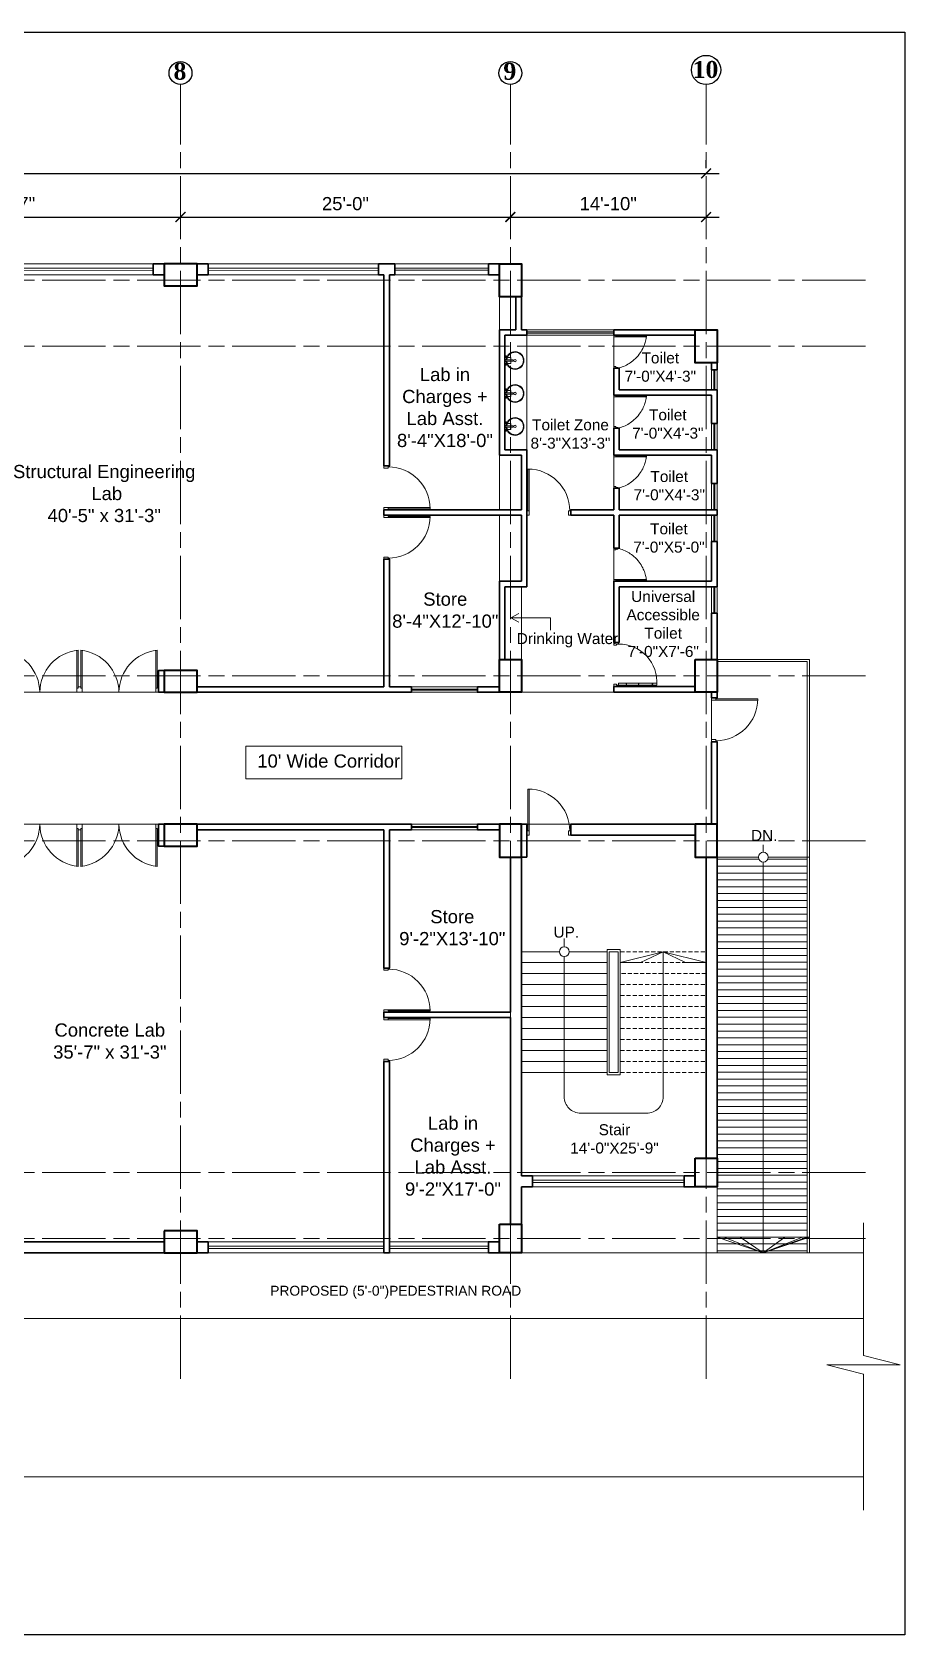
# Model space of a CAD drawing. Header units: inches. Extents: x -12 to 20935469, y -1604 to 24729220.
# Drawn here: x 20918245 to 20919039, y 24723288 to 24724746 of the extents above; entities that cross this region are included whole.
import ezdxf

# ---------------------------------------------------------------- set-up
doc = ezdxf.new("R2010")
doc.units = ezdxf.units.IN
doc.header["$LTSCALE"] = 0.03
doc.header["$MEASUREMENT"] = 0
doc.header["$PDMODE"] = 32
doc.header["$PDSIZE"] = 15
doc.linetypes.add('ACAD_ISO08W100', pattern=[36, 24, -3, 6, -3])
doc.linetypes.add('DASHED2', pattern=[0.375, 0.25, -0.125])
for name, color, linetype, lineweight in [('AV_Text', 7, 'Continuous', 9), ('column', 1, 'Continuous', 40), ('Dim Line', 252, 'Continuous', 13), ('Door', 7, 'Continuous', 18), ('Glass Line', 252, 'Continuous', 9), ('Grid Line', 252, 'Continuous', 18), ('Hatch', 253, 'Continuous', 15), ('Main Wall', 7, 'Continuous', 30), ('RAIL', 23, 'Continuous', 13), ('STAIR', 46, 'Continuous', 15), ('TOILET FIXTURE', 142, 'Continuous', 5), ('wind.', 150, 'Continuous', 20)]:
    doc.layers.add(name, color=color, linetype=linetype, lineweight=lineweight)
doc.layers.add('TEXT', color=7, linetype='Continuous')
doc.styles.add('2', font='swisscl.ttf')
doc.styles.add('RomanS', font='arial.ttf', dxfattribs={"height": 12})
doc.styles.get("Standard").update_dxf_attribs({"font": 'timesbd.ttf'})
doc.dimstyles.new('Aec_Arch_I', dxfattribs={"dimscale": 96, "dimtxt": 12, "dimasz": 0.09375, "dimexe": 0.125, "dimexo": 0.125, "dimgap": 0.0625, "dimtad": 1, "dimdec": 0, "dimzin": 3, "dimdsep": 46, "dimlunit": 4, "dimtxsty": 'RomanS', "dimblk1": 'ARCHTICK', "dimblk2": 'ARCHTICK', "dimsah": 1, "dimcen": 0.09375, "dimdle": 0.125, "dimadec": 0, "dimazin": 0, "dimtfac": 0.75, "dimtdec": 0, "dimtmove": 2, "dimatfit": 3, "dimldrblk": 'ARCHTICK', "dimfxl": 1, "dimfrac": 1, "dimtolj": 1, "dimtzin": 0, "dimarcsym": 0})

# ---------------------------------------------------------------- blocks, each defined once
blk = doc.blocks.new('$D40')
at = {"layer": 'Door'}
for p, q in [((1, 4), (1, 42)), ((2, 0), (2, 42)), ((1, 5), (0, 5)), ((2, 0), (0, 0)), ((2, 4), (1, 4)), ((39, 4), (38, 4)), ((38, 4), (38, 0)), ((40, 0), (38, 0)), ((40, 5), (39, 5)), ((39, 5), (39, 4))]:
    blk.add_line(p, q, dxfattribs=at)
blk.add_arc((1, 4), 38, 0, 90, dxfattribs=at)
blk = doc.blocks.new('sssss-flat-876')
at = {"layer": 'Door', "linetype": 'Continuous', "ltscale": 3}
blk.add_line((3666.5, 84027.2), (3666.5, 84055.7), dxfattribs=at)
at = {"layer": 'Door', "linetype": 'Continuous', "ltscale": 3, "extrusion": (-7.21527e-09, -3.35624e-18, 1), "elevation": 0}
for points in [[(3666.5, 84057.2), (3666.5, 84055.7), (3668.4, 84055.7), (3668.4, 84056.5), (3670.2, 84056.5), (3670.2, 84057.2)], [(3668.4, 84055.7), (3696.2, 84055.7), (3696.2, 84056.5), (3668.4, 84056.5)]]:
    blk.add_lwpolyline(points, close=True, dxfattribs=at)
at = {"layer": 'Door', "linetype": 'Continuous', "ltscale": 3, "flags": 128}
blk.add_lwpolyline([(3670.2, 84027.2, 0.04096), (3675.5, 84028.9, 0.082496), (3684.9, 84034.8, 0.052187), (3689.7, 84040, 0.043988), (3692.9, 84045, 0.036571), (3694.8, 84049.6, 0.034751), (3695.9, 84054.2, 0.011435), (3696.2, 84055.7)], format="xyb", dxfattribs=at)
at = {"layer": 'Door', "linetype": 'Continuous', "ltscale": 3}
blk.add_lwpolyline([(3666.5, 84027.2), (3666.5, 84028.7), (3668.4, 84028.7), (3668.4, 84027.9), (3670.2, 84027.9), (3670.2, 84027.2)], close=True, dxfattribs=at)
blk = doc.blocks.new('Door_45')
at = {"layer": 'Door'}
for p, q in [((1.5, 5), (1.5, 44)), ((1.5, 40), (2.2, 40)), ((2.2, 40), (2.2, 39.5)), ((2.2, 39.5), (2.7, 39.5)), ((2.7, 39.5), (2.7, 40)), ((2.7, 40), (3.5, 40)), ((3.5, 44), (3.5, 5)), ((1.5, 25.8), (2.2, 25.8)), ((2.2, 25.8), (2.2, 25.3)), ((2.2, 25.3), (2.7, 25.3)), ((2.7, 25.8), (3.5, 25.8)), ((2.7, 25.3), (2.7, 25.8)), ((0, 0), (0, 5)), ((0, 5), (1.5, 5)), ((1.5, 12.6), (2.2, 12.6)), ((3.5, 5), (1.5, 5)), ((1.5, 5), (1.5, 3)), ((1.5, 3), (2.5, 3)), ((2.2, 12.6), (2.2, 13.1)), ((2.2, 13.1), (2.7, 13.1)), ((2.5, 3), (2.5, 0)), ((2.7, 13.1), (2.7, 12.6)), ((2.7, 12.6), (3.5, 12.6)), ((42.5, 3), (42.5, 0)), ((43.5, 3), (42.5, 3)), ((45, 5), (43.5, 5)), ((43.5, 5), (43.5, 3)), ((45, 0), (45, 5)), ((2.5, 0), (0, 0)), ((42.5, 0), (45, 0))]:
    blk.add_line(p, q, dxfattribs=at)
blk.add_arc((4.7, 5.3), 38.8, 359.6233, 94.6685, dxfattribs=at)
blk = doc.blocks.new('7-flat-72')
at = {"layer": 'Glass Line', "color": 8, "ltscale": 20}
for p, q in [((-64478.7, 376960.5), (-64480.3, 376960.5)), ((-64480.3, 376959.5), (-64480.3, 376960.5)), ((-64480.3, 376959.5), (-64480.3, 376960.5)), ((-64478.7, 376959.5), (-64480.3, 376959.5)), ((-64480.3, 376959.1), (-64480.3, 376959.4)), ((-64478.7, 376959.4), (-64480.3, 376959.4)), ((-64478.7, 376959.1), (-64480.3, 376959.1)), ((-64480.2, 376959.4), (-64480.2, 376959.5)), ((-64480.1, 376959.5), (-64480.1, 376960.5)), ((-64479.9, 376959.5), (-64479.9, 376960.5)), ((-64479.5, 376959.5), (-64479.5, 376960.5)), ((-64479.1, 376959.5), (-64479.1, 376960.5)), ((-64478.9, 376959.5), (-64478.9, 376960.5)), ((-64478.9, 376959.4), (-64478.9, 376959.5)), ((-64478.8, 376959.5), (-64478.8, 376960.5)), ((-64478.7, 376959.5), (-64478.7, 376960.5)), ((-64478.7, 376959.1), (-64478.7, 376959.4)), ((-64475.1, 376959.4), (-64476.9, 376959.4)), ((-64476.9, 376959.1), (-64476.9, 376959.4)), ((-64475.1, 376959.1), (-64476.9, 376959.1)), ((-64476.6, 376959.4), (-64476.6, 376966.6)), ((-64475.5, 376966.6), (-64476.6, 376966.6)), ((-64475.5, 376959.4), (-64475.5, 376966.6)), ((-64475.1, 376959.1), (-64475.1, 376959.4)), ((-64473.3, 376960.5), (-64471.7, 376960.5)), ((-64473.3, 376959.5), (-64473.3, 376960.5)), ((-64473.3, 376959.5), (-64473.3, 376960.5)), ((-64473.3, 376959.5), (-64471.7, 376959.5)), ((-64473.3, 376959.1), (-64473.3, 376959.4)), ((-64473.3, 376959.4), (-64471.7, 376959.4)), ((-64473.3, 376959.1), (-64471.7, 376959.1)), ((-64473.1, 376959.5), (-64473.1, 376960.5)), ((-64473.1, 376959.4), (-64473.1, 376959.5)), ((-64472.9, 376959.5), (-64472.9, 376960.5)), ((-64472.5, 376959.5), (-64472.5, 376960.5)), ((-64472.1, 376959.5), (-64472.1, 376960.5)), ((-64471.9, 376959.5), (-64471.9, 376960.5)), ((-64471.9, 376959.4), (-64471.9, 376959.5)), ((-64471.8, 376959.5), (-64471.8, 376960.5)), ((-64471.7, 376959.5), (-64471.7, 376960.5)), ((-64471.7, 376959.1), (-64471.7, 376959.4))]:
    blk.add_line(p, q, dxfattribs=at)
blk.add_circle((-64476, 376968.4, 0), 1.08, dxfattribs=at)
for radius, start, end in [(8.1, 273.8334, 266.1883), (7.55, 274.115, 265.9068)]:
    blk.add_arc((-64476, 376968.4, 0), radius, start, end, dxfattribs=at)
blk = doc.blocks.new('SFSFSFS-flat-72')
at = {"layer": 'TOILET FIXTURE', "ltscale": 0.2}
blk.add_lwpolyline([(-3918.5, -3608.1), (-3918.5, -3602.7), (-3923.9, -3602.7), (-3923.9, -3608.1)], close=True, dxfattribs=at)
at = {"layer": 'TOILET FIXTURE', "ltscale": 20}
blk.add_blockref('7-flat-72', (60554.8, -380567.2), dxfattribs=at)
blk = doc.blocks.new('_ArchTick')
at = {"color": 0, "linetype": 'ByBlock', "lineweight": 35, "const_width": 0.15}
blk.add_lwpolyline([(-0.5, -0.5), (0.5, 0.5)], dxfattribs=at)
blk = doc.blocks.new('*D23')
at = {"layer": 'Defpoints', "color": 0, "transparency": 16777216}
for p in [(20832166.8, 24724578.2), (20832473.8, 24724578.2), (20832473.8, 24724578.2)]:
    blk.add_point(p, dxfattribs=at)
at = {"layer": 'Dim Line', "color": 0, "lineweight": -2, "transparency": 16777216}
for p, q in [((20832154.8, 24724578.2), (20832485.8, 24724578.2)), ((20832166.8, 24724566.2), (20832166.8, 24724566.2)), ((20832473.8, 24724566.2), (20832473.8, 24724566.2))]:
    blk.add_line(p, q, dxfattribs=at)
at = {"layer": 'Dim Line', "color": 0, "lineweight": -2, "transparency": 16777216, "xscale": 9, "yscale": 9, "zscale": 9, "rotation": 180}
blk.add_blockref('_ArchTick', (20832166.8, 24724578.2), dxfattribs=at)
at = {"layer": 'Dim Line', "color": 0, "lineweight": -2, "transparency": 16777216, "xscale": 9, "yscale": 9, "zscale": 9}
blk.add_blockref('_ArchTick', (20832473.8, 24724578.2), dxfattribs=at)
at = {"layer": 'Dim Line', "color": 0, "transparency": 16777216, "insert": (20832320.3, 24724590.3), "char_height": 12, "attachment_point": 5, "style": 'RomanS'}
blk.add_mtext('\\A1;25\'-7"', dxfattribs=at)
blk = doc.blocks.new('*D10')
at = {"layer": 'Defpoints', "color": 0, "transparency": 16777216}
for p in [(20832473.8, 24724578.2), (20832773.8, 24724578.2), (20832773.8, 24724578.2)]:
    blk.add_point(p, dxfattribs=at)
at = {"layer": 'Dim Line', "color": 0, "lineweight": -2, "transparency": 16777216}
blk.add_line((20832461.8, 24724578.2), (20832785.8, 24724578.2), dxfattribs=at)
at = {"layer": 'Dim Line', "color": 0, "lineweight": -2, "transparency": 16777216, "xscale": 9, "yscale": 9, "zscale": 9, "rotation": 180}
blk.add_blockref('_ArchTick', (20832473.8, 24724578.2), dxfattribs=at)
at = {"layer": 'Dim Line', "color": 0, "lineweight": -2, "transparency": 16777216, "xscale": 9, "yscale": 9, "zscale": 9}
blk.add_blockref('_ArchTick', (20832773.8, 24724578.2), dxfattribs=at)
at = {"layer": 'Dim Line', "color": 0, "transparency": 16777216, "insert": (20832623.8, 24724590.3), "char_height": 12, "attachment_point": 5, "style": 'RomanS'}
blk.add_mtext('\\A1;25\'-0"', dxfattribs=at)
blk = doc.blocks.new('*D11')
at = {"layer": 'Defpoints', "color": 0, "transparency": 16777216}
for p in [(20832773.8, 24724578.2), (20832951.8, 24724578.2), (20832951.8, 24724578.2)]:
    blk.add_point(p, dxfattribs=at)
at = {"layer": 'Dim Line', "color": 0, "lineweight": -2, "transparency": 16777216}
for p, q in [((20832761.8, 24724578.2), (20832963.8, 24724578.2)), ((20832951.8, 24724566.2), (20832951.8, 24724566.2))]:
    blk.add_line(p, q, dxfattribs=at)
at = {"layer": 'Dim Line', "color": 0, "lineweight": -2, "transparency": 16777216, "xscale": 9, "yscale": 9, "zscale": 9, "rotation": 180}
blk.add_blockref('_ArchTick', (20832773.8, 24724578.2), dxfattribs=at)
at = {"layer": 'Dim Line', "color": 0, "lineweight": -2, "transparency": 16777216, "xscale": 9, "yscale": 9, "zscale": 9}
blk.add_blockref('_ArchTick', (20832951.8, 24724578.2), dxfattribs=at)
at = {"layer": 'Dim Line', "color": 0, "transparency": 16777216, "insert": (20832862.8, 24724590.3), "char_height": 12, "attachment_point": 5, "style": 'RomanS'}
blk.add_mtext('\\A1;14\'-10"', dxfattribs=at)
blk = doc.blocks.new('*D13')
at = {"layer": 'Defpoints', "color": 0, "transparency": 16777216}
for p in [(20830948.3, 24724610.7), (20832951.8, 24724617.8), (20832951.8, 24724610.7)]:
    blk.add_point(p, dxfattribs=at)
at = {"layer": 'Dim Line', "color": 0, "lineweight": -2, "transparency": 16777216}
for p, q in [((20830948.3, 24724622.7), (20830948.3, 24724629.8)), ((20832951.8, 24724622.7), (20832951.8, 24724629.8)), ((20830936.3, 24724617.8), (20832963.8, 24724617.8))]:
    blk.add_line(p, q, dxfattribs=at)
at = {"layer": 'Dim Line', "color": 0, "lineweight": -2, "transparency": 16777216, "xscale": 9, "yscale": 9, "zscale": 9, "rotation": 180}
blk.add_blockref('_ArchTick', (20830948.3, 24724617.8), dxfattribs=at)
at = {"layer": 'Dim Line', "color": 0, "lineweight": -2, "transparency": 16777216, "xscale": 9, "yscale": 9, "zscale": 9}
blk.add_blockref('_ArchTick', (20832951.8, 24724617.8), dxfattribs=at)
at = {"layer": 'Dim Line', "color": 0, "transparency": 16777216, "insert": (20831950, 24724629.9), "char_height": 12, "attachment_point": 5, "style": 'RomanS'}
blk.add_mtext('\\A1;166\'-11"', dxfattribs=at)
blk = doc.blocks.new('fff')
at = {"layer": 'Grid Line', "color": 252, "linetype": 'ACAD_ISO08W100', "lineweight": 9, "ltscale": 80, "true_color": 0x939598}
for p, q in [((20832473.8, 24723521.1), (20832473.8, 24724698.8)), ((20832773.8, 24723521.1), (20832773.8, 24724698.8)), ((20832951.8, 24723521.1), (20832951.8, 24724698.8)), ((20833096.9, 24724520.6), (20830726.1, 24724520.6)), ((20833096.9, 24724460.6), (20830726.1, 24724460.6)), ((20833096.9, 24724160.7), (20830726.1, 24724160.7)), ((20833096.9, 24724010.7), (20830726.1, 24724010.7)), ((20833096.9, 24723708.7), (20830726.1, 24723708.7)), ((20833096.9, 24723648.8), (20830726.1, 24723648.8))]:
    blk.add_line(p, q, dxfattribs=at)
at = {"layer": 'Dim Line'}
for base, p1, p2, picture, middle in [((20832951.7523, 24724617.8128), (20830948.3088, 24724610.7482), (20832951.7523, 24724610.7482), '*D13', (20831950.0306, 24724629.9397)), ((20832473.8, 24724578.2), (20832166.8, 24724578.2), (20832473.8, 24724578.2), '*D23', (20832320.3, 24724590.3)), ((20832773.8, 24724578.2), (20832473.8, 24724578.2), (20832773.8, 24724578.2), '*D10', (20832623.8, 24724590.3)), ((20832951.8, 24724578.2), (20832773.8, 24724578.2), (20832951.8, 24724578.2), '*D11', (20832862.8, 24724590.3))]:
    dim = blk.add_linear_dim(base=base, p1=p1, p2=p2, dimstyle='Aec_Arch_I', dxfattribs=at)
    dim.commit()
    dim.dimension.update_dxf_attribs({"geometry": picture, "text_midpoint": middle})

msp = doc.modelspace()

# ---------------------------------------------------------------- hatches: boundary and pattern name
at = {"layer": 'STAIR', "lineweight": 5}
h = msp.add_hatch(dxfattribs=at)
h.set_pattern_fill('ANSI31', color=253, scale=50, angle=135)
h.set_pattern_definition([(180, (85905.9215, -4e-09), (-4e-16, -6.25), [])])
edge = h.paths.add_edge_path()
edge.add_arc((20918909.7, 24723995.7), 4.45, 180, 360)
edge.add_line((20918914.1, 24723995.7), (20918949.7, 24723995.7))
edge.add_line((20918949.7, 24723995.7), (20918949.7, 24723635.7))
edge.add_line((20918949.7, 24723635.7), (20918867.7, 24723635.7))
edge.add_line((20918867.7, 24723635.7), (20918867.7, 24723995.7))
edge.add_line((20918867.7, 24723995.7), (20918905.2, 24723995.7))

# ---------------------------------------------------------------- linework, layer by layer
at = {"color": 252, "lineweight": 5}
for p, q in [((20918694.7, 24724366.4), (20918694.7, 24724470.6)), ((20918689.7, 24724175.7), (20918689.7, 24724241.8))]:
    msp.add_line(p, q, dxfattribs=at)
at = {"lineweight": 9}
for p, q in [((20918680.1, 24724213.5), (20918687.4, 24724217.5)), ((20918680.1, 24724213.5), (20918716.3, 24724213.5)), ((20918680.1, 24724213.5), (20918687.4, 24724209.4)), ((20918716.3, 24724213.5), (20918716.3, 24724202.2))]:
    msp.add_line(p, q, dxfattribs=at)
msp.add_line((20918778.7, 24724150.9), (20918773.7, 24724150.9))
at = {"layer": 'column', "lineweight": 40, "ltscale": 20}
for points in [[(20918364.7, 24724535.6), (20918364.7, 24724515.6), (20918394.7, 24724515.6), (20918394.7, 24724535.6)], [(20918669.7, 24724535.6), (20918689.7, 24724535.6), (20918689.7, 24724505.6), (20918669.7, 24724505.6)], [(20918847.7, 24724475.6), (20918867.7, 24724475.6), (20918867.7, 24724445.6), (20918847.7, 24724445.6)], [(20918669.7, 24724175.7), (20918689.7, 24724175.7), (20918689.7, 24724145.7), (20918669.7, 24724145.7)], [(20918847.7, 24724175.7), (20918867.7, 24724175.7), (20918867.7, 24724145.7), (20918847.7, 24724145.7)], [(20918364.7, 24724165.7), (20918364.7, 24724145.7), (20918394.7, 24724145.7), (20918394.7, 24724165.7)], [(20918364.7, 24724025.7), (20918364.7, 24724005.7), (20918394.7, 24724005.7), (20918394.7, 24724025.7)], [(20918689.7, 24724025.7), (20918669.7, 24724025.7), (20918669.7, 24723995.7), (20918689.7, 24723995.7)], [(20918867.7, 24724025.7), (20918847.7, 24724025.7), (20918847.7, 24723995.7), (20918867.7, 24723995.7)], [(20918847.7, 24723721.7), (20918867.7, 24723721.7), (20918867.7, 24723695.7), (20918847.7, 24723695.7)], [(20918364.7, 24723655.7), (20918364.7, 24723635.7), (20918394.7, 24723635.7), (20918394.7, 24723655.7)], [(20918669.7, 24723661.7), (20918689.7, 24723661.7), (20918689.7, 24723635.7), (20918669.7, 24723635.7)]]:
    msp.add_lwpolyline(points, close=True, dxfattribs=at)
at = {"layer": 'Defpoints'}
msp.add_lwpolyline([(20916599.7, 24724746.5), (20919038.6, 24724746.5), (20919038.6, 24723288), (20916599.7, 24723288)], close=True, dxfattribs=at)
at = {"layer": 'Door'}
for p, q in [((20918285.3, 24724145.7), (20918285.3, 24724184.1)), ((20918286.5, 24724149.5), (20918286.5, 24724184.1)), ((20918288.9, 24724149.5), (20918288.9, 24724184.1)), ((20918290.1, 24724145.7), (20918290.1, 24724184.1)), ((20918357.3, 24724145.7), (20918357.3, 24724184.1)), ((20918358.5, 24724149.5), (20918358.5, 24724184.1)), ((20918285.3, 24724149.5), (20918286.5, 24724149.5)), ((20918285.3, 24724145.7), (20918287.7, 24724145.7)), ((20918286.5, 24724150.7), (20918287.7, 24724150.7)), ((20918288.9, 24724150.7), (20918287.7, 24724150.7)), ((20918290.1, 24724145.7), (20918287.7, 24724145.7)), ((20918290.1, 24724149.5), (20918288.9, 24724149.5)), ((20918357.3, 24724149.5), (20918358.5, 24724149.5)), ((20918357.3, 24724145.7), (20918359.7, 24724145.7)), ((20918358.5, 24724150.7), (20918359.7, 24724150.7)), ((20918285.3, 24724025.7), (20918285.3, 24723987.4)), ((20918290.1, 24724025.7), (20918285.3, 24724025.7)), ((20918285.3, 24724021.9), (20918286.5, 24724021.9)), ((20918286.5, 24724021.9), (20918286.5, 24723987.3)), ((20918288.9, 24724020.7), (20918286.5, 24724020.7)), ((20918288.9, 24724021.9), (20918288.9, 24723987.3)), ((20918290.1, 24724021.9), (20918288.9, 24724021.9)), ((20918290.1, 24724025.7), (20918290.1, 24723987.4)), ((20918357.3, 24724025.7), (20918357.3, 24723987.4)), ((20918357.3, 24724025.7), (20918359.7, 24724025.7)), ((20918357.3, 24724021.9), (20918358.5, 24724021.9)), ((20918358.5, 24724021.9), (20918358.5, 24723987.3)), ((20918358.5, 24724020.7), (20918359.7, 24724020.7))]:
    msp.add_line(p, q, dxfattribs=at)
for centre, start, end in [((20918212.7, 24724145.3), 0.5894, 83.777), ((20918290.7, 24724145.3), 96.2205, 179.4081), ((20918284.7, 24724145.3), 0.5894, 83.777), ((20918362.7, 24724145.3), 96.2205, 179.4081), ((20918212.7, 24724026.1), 276.223, 359.4106), ((20918290.7, 24724026.1), 180.5919, 263.7795), ((20918284.7, 24724026.1), 276.223, 359.4106), ((20918362.7, 24724026.1), 180.5919, 263.7795)]:
    msp.add_arc(centre, 39, start, end, dxfattribs=at)
at = {"layer": 'Hatch', "lineweight": 5}
for p, q in [((20918669.7, 24724475.6), (20918669.7, 24724505.6)), ((20918669.7, 24724361.4), (20918669.7, 24724311.8)), ((20918669.7, 24724246.8), (20918669.7, 24724306.8))]:
    msp.add_line(p, q, dxfattribs=at)
at = {"layer": 'Hatch'}
for p, q in [((20918867.7, 24723995.7), (20918905.2, 24723995.7)), ((20918914.1, 24723995.7), (20918951.7, 24723995.7)), ((20919000.8, 24723662.9), (20919000.8, 24723542.2)), ((20918689.7, 24723635.7), (20919000.8, 24723635.8)), ((20919000.8, 24723533.8), (20918967.4, 24723533.8)), ((20919000.8, 24723525.3), (20918967.4, 24723533.8)), ((20919000.8, 24723542.2), (20919034.2, 24723533.8)), ((20919034.2, 24723533.8), (20919000.8, 24723533.8)), ((20919000.8, 24723525.3), (20919000.8, 24723401.4)), ((20916670.8, 24723431.8), (20919000.8, 24723431.8))]:
    msp.add_line(p, q, dxfattribs=at)
at = {"layer": 'Hatch', "lineweight": 0}
msp.add_line((20918177.7, 24723575.8), (20919000.8, 24723575.8), dxfattribs=at)
at = {"layer": 'Hatch', "lineweight": 5}
msp.add_lwpolyline([(20917939.7, 24724025.7), (20918862.7, 24724025.7), (20918862.7, 24724145.7), (20918773.7, 24724145.7), (20918689.7, 24724145.7), (20917939.7, 24724145.8)], dxfattribs=at)
at = {"layer": 'Hatch', "lineweight": 0}
msp.add_lwpolyline([(20918439.2, 24724096.6), (20918581.1, 24724096.6), (20918581.1, 24724067.1), (20918439.2, 24724067.1)], close=True, dxfattribs=at)
at = {"layer": 'Main Wall', "lineweight": 30}
for p, q in [((20918364.7, 24724535.6), (20918354.7, 24724535.6)), ((20918354.7, 24724535.6), (20918354.7, 24724525.6)), ((20918354.7, 24724525.6), (20918364.7, 24724525.6)), ((20918559.7, 24724525.6), (20918559.7, 24724535.6)), ((20918559.7, 24724535.6), (20918574.7, 24724535.6)), ((20918564.7, 24724525.6), (20918559.7, 24724525.6)), ((20918564.7, 24724351.8), (20918564.7, 24724525.6)), ((20918569.7, 24724351.8), (20918569.7, 24724525.6)), ((20918574.7, 24724525.6), (20918569.7, 24724525.6)), ((20918574.7, 24724535.6), (20918574.7, 24724525.6)), ((20918659.7, 24724535.6), (20918669.7, 24724535.6)), ((20918659.7, 24724525.6), (20918659.7, 24724535.6)), ((20918669.7, 24724525.6), (20918659.7, 24724525.6)), ((20918684.7, 24724475.6), (20918684.7, 24724505.6)), ((20918689.7, 24724475.6), (20918689.7, 24724505.6)), ((20918669.7, 24724361.4), (20918669.7, 24724475.6)), ((20918684.7, 24724475.6), (20918669.7, 24724475.6)), ((20918674.7, 24724366.4), (20918674.7, 24724470.6)), ((20918694.7, 24724470.6), (20918674.7, 24724470.6)), ((20918694.7, 24724475.6), (20918689.7, 24724475.6)), ((20918694.7, 24724470.6), (20918694.7, 24724475.6)), ((20918847.7, 24724475.6), (20918773.7, 24724475.6)), ((20918773.7, 24724470.6), (20918773.7, 24724475.6)), ((20918847.7, 24724470.6), (20918773.7, 24724470.6)), ((20918778.7, 24724440.6), (20918773.7, 24724440.6)), ((20918867.7, 24724439), (20918867.7, 24724445.6)), ((20918867.7, 24724390.4), (20918867.7, 24724421)), ((20918773.7, 24724416), (20918862.7, 24724416)), ((20918773.7, 24724386), (20918778.7, 24724386)), ((20918694.7, 24724366.4), (20918674.7, 24724366.4)), ((20918694.7, 24724311.8), (20918694.7, 24724366.4)), ((20918867.7, 24724335.8), (20918867.7, 24724366.4)), ((20918564.7, 24724351.8), (20918569.7, 24724351.8)), ((20918689.7, 24724361.4), (20918669.7, 24724361.4)), ((20918689.7, 24724311.8), (20918689.7, 24724361.4)), ((20918773.7, 24724361.4), (20918862.7, 24724361.4)), ((20918862.7, 24724361.4), (20918862.7, 24724335.8)), ((20918867.7, 24724335.8), (20918862.7, 24724335.8)), ((20918773.7, 24724331.4), (20918778.7, 24724331.4)), ((20918564.7, 24724306.8), (20918564.7, 24724311.8)), ((20918564.7, 24724311.8), (20918689.7, 24724311.8)), ((20918564.7, 24724306.8), (20918689.7, 24724306.8)), ((20918689.7, 24724246.8), (20918689.7, 24724306.8)), ((20918694.7, 24724241.8), (20918694.7, 24724311.8)), ((20918734.7, 24724306.8), (20918734.7, 24724311.8)), ((20918734.7, 24724306.8), (20918773.7, 24724306.8)), ((20918773.7, 24724276.8), (20918773.7, 24724306.8)), ((20918867.7, 24724311.8), (20918778.7, 24724311.8)), ((20918778.7, 24724306.8), (20918867.7, 24724306.8)), ((20918778.7, 24724276.8), (20918778.7, 24724306.8)), ((20918867.7, 24724306.8), (20918867.7, 24724311.8)), ((20918773.7, 24724276.8), (20918778.7, 24724276.8)), ((20918862.7, 24724282.8), (20918867.7, 24724282.8)), ((20918862.7, 24724282.8), (20918862.7, 24724246.8)), ((20918867.7, 24724241.8), (20918867.7, 24724282.8)), ((20918564.7, 24724150.7), (20918564.7, 24724266.8)), ((20918564.7, 24724266.8), (20918569.7, 24724266.8)), ((20918569.7, 24724150.7), (20918569.7, 24724266.8)), ((20918669.7, 24724175.7), (20918669.7, 24724246.8)), ((20918689.7, 24724246.8), (20918669.7, 24724246.8)), ((20918773.7, 24724190.9), (20918773.7, 24724246.8)), ((20918773.7, 24724246.8), (20918862.7, 24724246.8)), ((20918674.7, 24724175.7), (20918674.7, 24724241.8)), ((20918694.7, 24724241.8), (20918674.7, 24724241.8)), ((20918778.7, 24724190.9), (20918778.7, 24724241.8)), ((20918778.7, 24724241.8), (20918867.7, 24724241.8)), ((20918862.7, 24724217.8), (20918862.7, 24724175.7)), ((20918862.7, 24724217.8), (20918867.7, 24724217.8)), ((20918867.7, 24724175.7), (20918867.7, 24724217.8)), ((20918773.7, 24724190.9), (20918778.7, 24724190.9)), ((20918564.7, 24724150.7), (20918394.7, 24724150.7)), ((20918589.7, 24724145.7), (20918394.7, 24724145.7)), ((20918589.7, 24724150.7), (20918569.7, 24724150.7)), ((20918589.7, 24724145.7), (20918589.7, 24724150.7)), ((20918773.7, 24724150.9), (20918847.7, 24724150.9)), ((20918773.7, 24724150.9), (20918773.7, 24724145.9)), ((20918773.7, 24724145.9), (20918847.7, 24724145.9)), ((20918862.7, 24724025.7), (20918862.7, 24724100.7)), ((20918867.7, 24724100.7), (20918862.7, 24724100.7)), ((20918867.7, 24724100.7), (20918862.7, 24724100.7)), ((20918867.7, 24724025.7), (20918867.7, 24724100.7)), ((20918394.7, 24724025.7), (20918589.7, 24724025.7)), ((20918564.7, 24724020.7), (20918394.7, 24724020.7)), ((20918564.7, 24723894.8), (20918564.7, 24724020.7)), ((20918589.7, 24724020.7), (20918569.7, 24724020.7)), ((20918569.7, 24723894.8), (20918569.7, 24724020.7)), ((20918589.7, 24724025.7), (20918589.7, 24724025.7)), ((20918589.7, 24724020.7), (20918589.7, 24724025.7)), ((20918649.7, 24724020.7), (20918649.7, 24724025.7)), ((20918649.7, 24724025.7), (20918669.7, 24724025.7)), ((20918649.7, 24724020.7), (20918669.7, 24724020.7)), ((20918734.7, 24724025.8), (20918847.7, 24724025.8)), ((20918734.7, 24724025.8), (20918734.7, 24724015.7)), ((20918734.7, 24724015.7), (20918847.7, 24724015.7)), ((20918679.7, 24723854.8), (20918679.7, 24723995.7)), ((20918689.7, 24723705.7), (20918689.7, 24723995.7)), ((20918857.7, 24723995.7), (20918857.7, 24723721.7)), ((20918867.7, 24723995.7), (20918867.7, 24723721.7)), ((20918569.7, 24723894.8), (20918564.7, 24723894.8)), ((20918564.7, 24723849.8), (20918564.7, 24723854.8)), ((20918679.7, 24723854.8), (20918564.7, 24723854.8)), ((20918679.7, 24723849.8), (20918564.7, 24723849.8)), ((20918679.7, 24723661.7), (20918679.7, 24723849.8)), ((20918564.7, 24723635.7), (20918564.7, 24723809.8)), ((20918569.7, 24723809.8), (20918564.7, 24723809.8)), ((20918569.7, 24723635.7), (20918569.7, 24723809.8)), ((20918689.7, 24723661.7), (20918689.7, 24723695.7)), ((20918364.7, 24723635.7), (20918117.7, 24723635.7)), ((20918127.7, 24723645.7), (20918364.7, 24723645.7)), ((20918564.7, 24723635.7), (20918569.7, 24723635.7))]:
    msp.add_line(p, q, dxfattribs=at)
for points in [[(20918394.7, 24724535.6), (20918404.7, 24724535.6), (20918404.7, 24724525.6), (20918394.7, 24724525.6)], [(20918773.7, 24724440.6), (20918773.7, 24724416)], [(20918778.7, 24724440.6), (20918778.7, 24724421), (20918867.7, 24724421)], [(20918862.7, 24724445.6), (20918862.7, 24724439)], [(20918862.7, 24724439), (20918867.7, 24724439)], [(20918862.7, 24724416), (20918862.7, 24724390.4)], [(20918773.7, 24724386), (20918773.7, 24724361.4)], [(20918778.7, 24724386), (20918778.7, 24724366.4), (20918867.7, 24724366.4)], [(20918862.7, 24724390.4), (20918867.7, 24724390.4)], [(20918773.7, 24724331.4), (20918773.7, 24724311.8)], [(20918778.7, 24724331.4), (20918778.7, 24724311.8)], [(20918773.7, 24724311.8), (20918734.7, 24724311.8)], [(20918689.7, 24723695.7), (20918699.7, 24723695.7), (20918699.7, 24723705.7), (20918689.7, 24723705.7)], [(20918847.7, 24723695.7), (20918837.7, 24723695.7), (20918837.7, 24723705.7), (20918847.7, 24723705.7)], [(20918394.7, 24723645.7), (20918404.7, 24723645.7), (20918404.7, 24723635.7), (20918394.7, 24723635.7)], [(20918669.7, 24723635.7), (20918659.7, 24723635.7), (20918659.7, 24723645.7), (20918669.7, 24723645.7)]]:
    msp.add_lwpolyline(points, dxfattribs=at)
for points in [[(20918359.7, 24724145.7), (20918364.7, 24724145.7), (20918364.7, 24724165.7), (20918359.7, 24724165.7)], [(20918649.7, 24724150.7), (20918669.7, 24724150.7), (20918669.7, 24724145.7), (20918649.7, 24724145.7)], [(20918862.7, 24724140.7), (20918867.7, 24724140.7), (20918867.7, 24724145.7), (20918862.7, 24724145.7)], [(20918364.7, 24724005.7), (20918359.7, 24724005.7), (20918359.7, 24724025.7), (20918364.7, 24724025.7)], [(20918694.7, 24723995.7), (20918689.7, 24723995.7), (20918689.7, 24724025.7), (20918694.7, 24724025.7)]]:
    msp.add_lwpolyline(points, close=True, dxfattribs=at)
at = {"layer": 'RAIL', "lineweight": 9}
for p, q in [((20918867.7, 24723650), (20918873.9, 24723650)), ((20918951.7, 24723650), (20918945.5, 24723650))]:
    msp.add_line(p, q, dxfattribs=at)
at = {"layer": 'RAIL', "color": 6, "lineweight": 5}
for points in [[(20918779.7, 24723911.7), (20918767.7, 24723911.7), (20918767.7, 24723797.7), (20918779.7, 24723797.7)], [(20918777.7, 24723909.7), (20918769.7, 24723909.7), (20918769.7, 24723799.7), (20918777.7, 24723799.7)]]:
    msp.add_lwpolyline(points, close=True, dxfattribs=at)
at = {"layer": 'STAIR', "color": 253, "lineweight": 5}
for p, q in [((20918867.7, 24724175.7), (20918951.7, 24724175.7)), ((20918867.7, 24724173.7), (20918949.7, 24724173.7)), ((20918949.7, 24724173.7), (20918949.7, 24723635.7)), ((20918951.7, 24724175.7), (20918951.7, 24723635.7)), ((20918909.7, 24724000.2), (20918909.7, 24724007)), ((20918867.7, 24723695.7), (20918867.7, 24723635.8)), ((20918909.7, 24723635.8), (20918867.7, 24723650)), ((20918873.9, 24723650), (20918909.7, 24723635.8)), ((20918909.7, 24723635.8), (20918951.7, 24723650)), ((20918945.5, 24723650), (20918909.7, 24723635.8))]:
    msp.add_line(p, q, dxfattribs=at)
at = {"layer": 'STAIR', "lineweight": 9}
msp.add_line((20918728.7, 24723921.8), (20918728.7, 24723914.2), dxfattribs=at)
at = {"layer": 'STAIR', "color": 32, "lineweight": 5}
for p, q in [((20918689.7, 24723909.7), (20918724.2, 24723909.7)), ((20918689.7, 24723899.7), (20918767.7, 24723899.7)), ((20918733.1, 24723909.7), (20918767.7, 24723909.7)), ((20918689.7, 24723889.7), (20918767.7, 24723889.7)), ((20918689.7, 24723879.7), (20918767.7, 24723879.7)), ((20918689.7, 24723869.7), (20918767.7, 24723869.7)), ((20918689.7, 24723859.7), (20918767.7, 24723859.7)), ((20918689.7, 24723849.7), (20918767.7, 24723849.7)), ((20918689.7, 24723839.7), (20918767.7, 24723839.7)), ((20918689.7, 24723829.7), (20918767.7, 24723829.7)), ((20918689.7, 24723819.7), (20918767.7, 24723819.7)), ((20918689.7, 24723809.7), (20918767.7, 24723809.7)), ((20918689.7, 24723799.7), (20918767.7, 24723799.7))]:
    msp.add_line(p, q, dxfattribs=at)
at = {"layer": 'STAIR', "color": 32, "linetype": 'DASHED2', "lineweight": 5, "ltscale": 500}
for p, q in [((20918779.7, 24723909.7), (20918857.7, 24723909.7)), ((20918779.7, 24723899.7), (20918857.7, 24723899.7)), ((20918857.7, 24723889.7), (20918779.7, 24723889.7)), ((20918779.7, 24723879.7), (20918857.7, 24723879.7)), ((20918779.7, 24723869.7), (20918857.7, 24723869.7)), ((20918779.7, 24723859.7), (20918857.7, 24723859.7)), ((20918779.7, 24723849.7), (20918857.7, 24723849.7)), ((20918779.7, 24723839.7), (20918857.7, 24723839.7)), ((20918779.7, 24723829.7), (20918857.7, 24723829.7)), ((20918779.7, 24723819.7), (20918857.7, 24723819.7)), ((20918779.7, 24723809.7), (20918857.7, 24723809.7)), ((20918779.7, 24723799.7), (20918857.7, 24723799.7))]:
    msp.add_line(p, q, dxfattribs=at)
at = {"layer": 'STAIR', "color": 253, "lineweight": 5}
msp.add_lwpolyline([(20918909.7, 24723991.3), (20918909.7, 24723635.8), (20918867.7, 24723650), (20918888.8, 24723649.9), (20918909.7, 24723635.8), (20918949.7, 24723650), (20918929.4, 24723650), (20918909.7, 24723635.8)], dxfattribs=at)
at = {"layer": 'STAIR', "lineweight": 9}
msp.add_lwpolyline([(20918818.7, 24723909.7), (20918857.7, 24723899.7), (20918839, 24723899.7), (20918818.7, 24723909.7), (20918779.7, 24723899.7), (20918798.1, 24723899.7), (20918818.7, 24723909.7), (20918818.7, 24723777.7, -0.414214), (20918803.7, 24723762.7), (20918743.7, 24723762.7, -0.414214), (20918728.7, 24723777.7), (20918728.7, 24723905.3)], format="xyb", dxfattribs=at)
at = {"layer": 'STAIR', "color": 253, "lineweight": 5}
msp.add_circle((20918909.7, 24723995.7), 4.45, dxfattribs=at)
at = {"layer": 'STAIR', "lineweight": 9}
msp.add_circle((20918728.7, 24723909.7), 4.45, dxfattribs=at)
at = {"layer": 'TEXT'}
for centre, radius in [((20918379.7, 24724709.2), 10.4), ((20918679.7, 24724709.2), 10.4), ((20918857.7, 24724712), 13.3)]:
    msp.add_circle(centre, radius, dxfattribs=at)
at = {"layer": 'wind.', "lineweight": 5}
for p, q in [((20918354.7, 24724535.6), (20918079.7, 24724535.6)), ((20918354.7, 24724525.6), (20918079.7, 24724525.6)), ((20918404.7, 24724535.6), (20918559.7, 24724535.6)), ((20918404.7, 24724525.6), (20918564.7, 24724525.6)), ((20918569.7, 24724525.6), (20918659.7, 24724525.6)), ((20918773.7, 24724475.6), (20918694.7, 24724475.6)), ((20918773.7, 24724473.6), (20918694.7, 24724473.6)), ((20918773.7, 24724472.6), (20918694.7, 24724472.6)), ((20918773.7, 24724470.6), (20918694.7, 24724470.6)), ((20918862.7, 24724421), (20918862.7, 24724439)), ((20918864.7, 24724421), (20918864.7, 24724439)), ((20918865.7, 24724421), (20918865.7, 24724439)), ((20918867.7, 24724421), (20918867.7, 24724439)), ((20918862.7, 24724366.4), (20918862.7, 24724390.4)), ((20918864.7, 24724366.4), (20918864.7, 24724390.4)), ((20918865.7, 24724366.4), (20918865.7, 24724390.4)), ((20918867.7, 24724366.4), (20918867.7, 24724390.4)), ((20918862.7, 24724311.8), (20918862.7, 24724335.8)), ((20918864.7, 24724311.8), (20918864.7, 24724335.8)), ((20918865.7, 24724311.8), (20918865.7, 24724335.8)), ((20918867.7, 24724311.8), (20918867.7, 24724335.8)), ((20918862.7, 24724282.8), (20918862.7, 24724306.8)), ((20918864.7, 24724282.8), (20918864.7, 24724306.8)), ((20918865.7, 24724282.8), (20918865.7, 24724306.8)), ((20918867.7, 24724282.8), (20918867.7, 24724306.8)), ((20918862.7, 24724217.8), (20918862.7, 24724241.8)), ((20918864.7, 24724217.8), (20918864.7, 24724241.8)), ((20918865.7, 24724217.8), (20918865.7, 24724241.8)), ((20918867.7, 24724217.8), (20918867.7, 24724241.8)), ((20918589.7, 24724150.7), (20918649.7, 24724150.7)), ((20918589.7, 24724148.7), (20918649.7, 24724148.7)), ((20918589.7, 24724147.7), (20918649.7, 24724147.7)), ((20918589.7, 24724145.7), (20918649.7, 24724145.7)), ((20918589.7, 24724025.7), (20918649.7, 24724025.7)), ((20918589.7, 24724023.7), (20918649.7, 24724023.7)), ((20918589.7, 24724022.7), (20918649.7, 24724022.7)), ((20918589.7, 24724020.7), (20918649.7, 24724020.7)), ((20918837.7, 24723705.7), (20918699.3, 24723705.7)), ((20918837.7, 24723701.7), (20918699.7, 24723701.7)), ((20918837.7, 24723699.7), (20918699.7, 24723699.7)), ((20918837.7, 24723695.7), (20918699.7, 24723695.7)), ((20918404.7, 24723645.7), (20918564.7, 24723645.7)), ((20918404.7, 24723641.7), (20918564.7, 24723641.7)), ((20918404.7, 24723641.7), (20918564.7, 24723641.7)), ((20918404.7, 24723639.7), (20918564.7, 24723639.7)), ((20918404.7, 24723639.7), (20918564.7, 24723639.7)), ((20918404.7, 24723635.7), (20918564.7, 24723635.7)), ((20918569.7, 24723645.7), (20918659.7, 24723645.7)), ((20918569.7, 24723641.7), (20918659.7, 24723641.7)), ((20918569.7, 24723641.7), (20918659.7, 24723641.7)), ((20918569.7, 24723639.7), (20918659.7, 24723639.7)), ((20918569.7, 24723635.7), (20918659.7, 24723635.7))]:
    msp.add_line(p, q, dxfattribs=at)
at = {"layer": 'wind.'}
for p, q in [((20918079.7, 24724531.6), (20918354.7, 24724531.7)), ((20918079.7, 24724529.6), (20918354.7, 24724529.7)), ((20918404.7, 24724531.6), (20918559.7, 24724531.7)), ((20918404.7, 24724529.6), (20918559.7, 24724529.7)), ((20918574.7, 24724535.6), (20918659.7, 24724535.6)), ((20918574.7, 24724531.7), (20918659.7, 24724531.7)), ((20918574.7, 24724529.7), (20918659.7, 24724529.7)), ((20918867.7, 24724475.6), (20918867.7, 24724475.6))]:
    msp.add_line(p, q, dxfattribs=at)

# ---------------------------------------------------------------- block references
msp.add_blockref('fff', (85905.9, 0))
at = {"color": 252, "lineweight": 5, "xscale": -1, "rotation": 270}
msp.add_blockref('SFSFSFS-flat-72', (20922282.8, 24728368.8), dxfattribs=at)
at = {"layer": 'Door', "ltscale": 20}
for p in [(20915107.2, 24640413.4), (20915107.2, 24640358.8), (20915107.2, 24640304.2)]:
    msp.add_blockref('sssss-flat-876', p, dxfattribs=at)
at = {"layer": 'Door', "xscale": -1, "rotation": 270}
for p in [(20918564.7, 24724311.8), (20918564.7, 24723854.8)]:
    msp.add_blockref('$D40', p, dxfattribs=at)
at = {"layer": 'Door'}
for p in [(20918694.7, 24724306.8), (20918694.7, 24724015.7)]:
    msp.add_blockref('$D40', p, dxfattribs=at)
at = {"layer": 'Door', "rotation": 270}
for p in [(20918564.7, 24724306.8), (20918862.7, 24724140.7), (20918564.7, 24723849.8)]:
    msp.add_blockref('$D40', p, dxfattribs=at)
at = {"layer": 'Door', "ltscale": 20, "xscale": -1, "rotation": 180}
msp.add_blockref('sssss-flat-876', (20915107.2, 24808304), dxfattribs=at)
at = {"layer": 'Door', "color": 250, "ltscale": 20, "xscale": -0.8888888888759539, "yscale": 0.8888888888759539, "zscale": 0.8888888888759539, "rotation": 270}
msp.add_blockref('Door_45', (20918773.7, 24724150.9), dxfattribs=at)
at = {"layer": 'TOILET FIXTURE', "ltscale": 20, "xscale": -1, "rotation": 270}
for p in [(20922282.8, 24728338.8), (20922282.8, 24728308.8)]:
    msp.add_blockref('SFSFSFS-flat-72', p, dxfattribs=at)

# ---------------------------------------------------------------- texts
at = {"layer": 'AV_Text', "ltscale": 20, "insert": (20918694.7, 24723605.7), "char_height": 9, "width": 238.55, "attachment_point": 3}
msp.add_mtext('\\pxqc;{\\fArial CE|b0|i0|c0|p34;PROPOSED (5\'-0")PEDESTRIAN ROAD }', dxfattribs=at)
at = {"layer": 'TEXT', "char_height": 15.44, "width": 227.458, "attachment_point": 8, "rotation": 0}
for s, insert in [('\\A1;8', (20918379.2, 24724702.9)), ('\\A1;9', (20918679.2, 24724702.9)), ('\\A1;10', (20918857.2, 24724704.5))]:
    msp.add_mtext(s, dxfattribs=dict(at, insert=insert))
at = {"layer": 'TEXT', "color": 30, "lineweight": 5, "ltscale": 20, "attachment_point": 2, "style": '2'}
for s, width, gutter_width, insert, char_height in [('{\\fArial|b0|i0|c0|p34;\\C0;Toilet \\P7\'-0"X4\'-3"}', 104.76, 0.5, (20918816.1, 24724455), 10), ('{\\fArial|b0|i0|c0|p34;\\C0;Lab in Charges + Lab Asst. \\P8\'-4"X18\'-0"}', 97.777, 0.5, (20918620.2, 24724440.9), 12), ('{\\fArial|b0|i0|c0|p34;\\C0;Toilet Zone\\P8\'-3"X13\'-3"}', 104.76, 0.5, (20918734.4, 24724394.1), 10), ('{\\fArial|b0|i0|c0|p34;\\C0;Toilet \\P7\'-0"X4\'-3"}', 104.76, 0.5, (20918822.9, 24724403.2), 10), ('\\pxsm1;{\\fArial|b0|i0|c0|p34;\\C0;Structural Engineering\\P Lab\\P40\'-5" x 31\'-3" }', 235.592, 0.75, (20918310.3, 24724352.6), 12), ('{\\fArial|b0|i0|c0|p34;\\C0;Toilet \\P7\'-0"X4\'-3"}', 104.76, 0.5, (20918824.2, 24724347.1), 10), ('{\\fArial|b0|i0|c0|p34;\\C0;Toilet \\P7\'-0"X5\'-0"}', 104.76, 0.5, (20918823.9, 24724299.5), 10), ('{\\fArial|b0|i0|c0|p34;\\C0;Store\\P8\'-4"X12\'-10"}', 104.76, 0.5, (20918620.5, 24724236.5), 12), ('{\\fArial|b0|i0|c0|p34;\\C0;Universal Accessible Toilet\\P7\'-0"X7\'-6"}', 88.036, 0.35, (20918818.7, 24724237.9), 10), ('\\pxsm1;{\\fArial|b0|i0|c0|p34;\\C0;Drinking Water }', 88.563, 0.282, (20918731.7, 24724199.6), 10), ("\\pxsm1,qc;{\\fArial|b0|i0|c0|p34;\\C0;10' Wide Corridor}", 227.89, 0.75, (20918514.5, 24724089.2), 12), ('{\\fArial|b0|i0|c0|p34;\\C0;DN.}', 104.76, 0.5, (20918910.6, 24724020.5), 10), ('{\\fArial|b0|i0|c0|p34;\\C0;Store\\P9\'-2"X13\'-10"}', 104.76, 0.5, (20918626.9, 24723947.6), 12), ('{\\fArial|b0|i0|c0|p34;\\C0;UP.}', 104.76, 0.5, (20918730.6, 24723932.5), 10), ('\\pxsm1,qc;{\\fArial|b0|i0|c0|p34;\\C0;Concrete Lab\\P35\'-7" x 31\'-3" }', 235.592, 0.75, (20918315.4, 24723844.4), 12), ('{\\fArial|b0|i0|c0|p34;\\C0;Lab in Charges + Lab Asst. \\P9\'-2"X17\'-0"}', 104.76, 0.5, (20918627.5, 24723759.7), 12), ('{\\fArial|b0|i0|c0|p34;\\C0;Stair\\P14\'-0"X25\'-9"}', 104.76, 0.5, (20918774.4, 24723752.7), 10)]:
    msp.add_mtext_dynamic_manual_height_columns(s, width=width, gutter_width=gutter_width, heights=[0], dxfattribs=dict(at, insert=insert, char_height=char_height))

doc.saveas('drawing.dxf')
